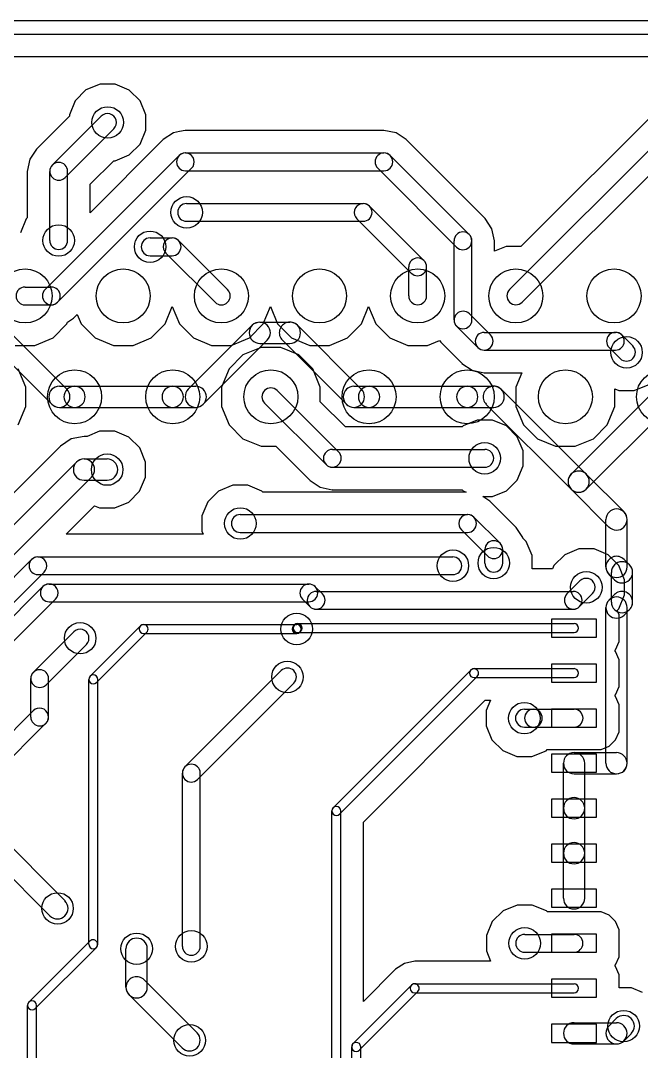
# Model space of a CAD drawing. Extents: x 34571 to 78815, y 19603 to 63847.
# Drawn here: x 51734 to 58627, y 52400 to 63847 of the extents above; entities that cross this region are included whole.
import ezdxf

# ---------------------------------------------------------------- set-up
doc = ezdxf.new("R2010")
doc.units = 0
doc.layers.add('BLACK', color=1, linetype='CONTINUOUS')

msp = doc.modelspace()

# ---------------------------------------------------------------- linework, layer by layer
at = {"layer": 'BLACK'}
for p, q in [((43700, 63847), (69684, 63847)), ((43700, 63697), (69684, 63697)), ((43834, 63447), (69550, 63447)), ((43834, 63447), (69550, 63447)), ((52460, 63077), (52340, 62957)), ((52460, 63077), (52340, 62957)), ((52616, 63141), (52460, 63077)), ((52616, 63141), (52460, 63077)), ((52785, 63141), (52616, 63141)), ((52785, 63141), (52616, 63141)), ((52941, 63076), (52785, 63141)), ((52941, 63076), (52785, 63141)), ((53061, 62956), (52941, 63076)), ((53061, 62956), (52941, 63076)), ((58969, 63019), (57288, 61338)), ((58969, 63019), (57288, 61338)), ((52340, 62957), (52275, 62801)), ((52340, 62957), (52275, 62801)), ((53125, 62800), (53061, 62956)), ((53125, 62800), (53061, 62956)), ((52275, 62785), (51910, 62420)), ((52275, 62785), (51910, 62420)), ((52087, 62244), (52629, 62786)), ((52275, 62801), (52275, 62785)), ((52275, 62801), (52275, 62785)), ((53125, 62631), (53125, 62800)), ((53125, 62631), (53125, 62800)), ((59145, 62842), (57163, 60860)), ((52227, 62104), (52769, 62646)), ((53060, 62475), (53125, 62631)), ((53060, 62475), (53125, 62631)), ((53563, 62627), (53497, 62614)), ((53563, 62627), (53497, 62614)), ((53564, 62627), (53563, 62627)), ((53564, 62627), (53563, 62627)), ((55769, 62627), (53564, 62627)), ((55769, 62627), (53564, 62627)), ((55903, 62600), (55769, 62627)), ((55903, 62600), (55769, 62627)), ((59285, 62702), (57303, 60720)), ((53315, 62523), (52506, 61714)), ((53315, 62523), (52506, 61714)), ((53317, 62525), (53315, 62523)), ((53317, 62525), (53315, 62523)), ((53430, 62600), (53317, 62525)), ((53430, 62600), (53317, 62525)), ((53497, 62614), (53430, 62600)), ((53497, 62614), (53430, 62600)), ((56016, 62525), (55903, 62600)), ((56016, 62525), (55903, 62600)), ((56893, 61648), (56016, 62525)), ((56893, 61648), (56016, 62525)), ((51910, 62420), (51835, 62307)), ((51910, 62420), (51835, 62307)), ((52940, 62355), (53060, 62475)), ((52940, 62355), (53060, 62475)), ((51835, 62307), (51808, 62173)), ((51835, 62307), (51808, 62173)), ((52005, 60860), (53493, 62348)), ((52506, 62029), (52768, 62291)), ((52506, 62029), (52768, 62291)), ((52768, 62291), (52784, 62291)), ((52768, 62291), (52784, 62291)), ((52784, 62291), (52940, 62355)), ((52784, 62291), (52940, 62355)), ((53564, 62377), (55768, 62377)), ((55839, 62348), (56715, 61472)), ((51808, 62173), (51808, 61657)), ((51808, 62173), (51808, 61657)), ((52058, 61405), (52058, 62173)), ((52145, 60720), (53633, 62208)), ((52256, 61405), (52256, 62173)), ((53564, 62179), (55768, 62179)), ((55699, 62208), (56575, 61332)), ((52506, 61714), (52506, 62029)), ((52506, 61714), (52506, 62029)), ((53577, 61816), (55537, 61816)), ((56212, 61183), (55608, 61787)), ((51797, 61646), (51732, 61490)), ((51797, 61646), (51732, 61490)), ((51808, 61657), (51797, 61646)), ((51808, 61657), (51797, 61646)), ((53577, 61618), (55537, 61618)), ((56072, 61043), (55468, 61647)), ((56968, 61535), (56893, 61648)), ((56968, 61535), (56893, 61648)), ((56968, 61534), (56968, 61535)), ((56968, 61534), (56968, 61535)), ((56995, 61401), (56968, 61534)), ((56995, 61401), (56968, 61534)), ((53172, 61434), (53416, 61434)), ((54033, 60859), (53487, 61405)), ((56547, 60523), (56547, 61401)), ((56745, 60523), (56745, 61401)), ((56995, 61285), (56995, 61401)), ((56995, 61285), (56995, 61401)), ((53893, 60719), (53347, 61265)), ((57124, 61338), (56995, 61285)), ((57124, 61338), (56995, 61285)), ((57288, 61338), (57124, 61338)), ((57288, 61338), (57124, 61338)), ((53172, 61236), (53416, 61236)), ((56044, 60790), (56044, 61112)), ((56242, 60790), (56242, 61112)), ((51783, 60888), (52075, 60888)), ((51783, 60690), (52075, 60690)), ((52322, 60542), (52363, 60584)), ((52322, 60542), (52363, 60584)), ((52363, 60584), (52408, 60478)), ((52363, 60584), (52408, 60478)), ((53338, 60478), (53418, 60671)), ((53338, 60478), (53418, 60671)), ((53418, 60671), (53498, 60478)), ((53418, 60671), (53498, 60478)), ((54428, 60478), (54508, 60671)), ((54428, 60478), (54508, 60671)), ((54508, 60671), (54588, 60478)), ((54508, 60671), (54588, 60478)), ((55518, 60478), (55598, 60671)), ((55518, 60478), (55598, 60671)), ((55598, 60671), (55678, 60478)), ((55598, 60671), (55678, 60478)), ((56717, 60591), (56951, 60357)), ((52247, 59753), (51537, 60463)), ((52094, 60324), (52248, 60478)), ((52094, 60324), (52248, 60478)), ((52248, 60478), (52256, 60499)), ((52248, 60478), (52256, 60499)), ((52256, 60499), (52322, 60542)), ((52256, 60499), (52322, 60542)), ((52408, 60478), (52562, 60324)), ((52408, 60478), (52562, 60324)), ((53184, 60324), (53338, 60478)), ((53184, 60324), (53338, 60478)), ((53498, 60478), (53652, 60324)), ((53498, 60478), (53652, 60324)), ((54306, 60463), (53596, 59753)), ((54274, 60324), (54428, 60478)), ((54274, 60324), (54428, 60478)), ((54390, 60498), (54724, 60498)), ((54588, 60478), (54742, 60324)), ((54588, 60478), (54742, 60324)), ((55517, 59753), (54807, 60463)), ((55364, 60324), (55518, 60478)), ((55364, 60324), (55518, 60478)), ((55678, 60478), (55832, 60324)), ((55678, 60478), (55832, 60324)), ((56577, 60451), (56811, 60217)), ((56882, 60385), (58338, 60385)), ((58409, 60356), (58531, 60234)), ((52081, 59587), (51371, 60297)), ((51674, 60240), (51892, 60240)), ((51674, 60240), (51892, 60240)), ((51892, 60240), (52094, 60324)), ((51892, 60240), (52094, 60324)), ((52562, 60324), (52764, 60240)), ((52562, 60324), (52764, 60240)), ((52764, 60240), (52982, 60240)), ((52764, 60240), (52982, 60240)), ((52982, 60240), (53184, 60324)), ((52982, 60240), (53184, 60324)), ((53652, 60324), (53854, 60240)), ((53652, 60324), (53854, 60240)), ((54472, 60297), (53762, 59587)), ((53854, 60240), (54072, 60240)), ((53854, 60240), (54072, 60240)), ((54072, 60240), (54274, 60324)), ((54072, 60240), (54274, 60324)), ((54404, 60218), (54202, 60134)), ((54404, 60218), (54202, 60134)), ((54390, 60262), (54724, 60262)), ((54622, 60218), (54404, 60218)), ((54622, 60218), (54404, 60218)), ((54824, 60134), (54622, 60218)), ((54824, 60134), (54622, 60218)), ((55351, 59587), (54641, 60297)), ((54742, 60324), (54944, 60240)), ((54742, 60324), (54944, 60240)), ((54944, 60240), (55162, 60240)), ((54944, 60240), (55162, 60240)), ((55162, 60240), (55364, 60324)), ((55162, 60240), (55364, 60324)), ((55832, 60324), (56034, 60240)), ((55832, 60324), (56034, 60240)), ((56034, 60240), (56252, 60240)), ((56034, 60240), (56252, 60240)), ((56252, 60240), (56385, 60296)), ((56252, 60240), (56385, 60296)), ((56385, 60296), (56399, 60275)), ((56385, 60296), (56399, 60275)), ((56399, 60275), (56633, 60042)), ((56399, 60275), (56633, 60042)), ((58269, 60216), (58391, 60094)), ((54202, 60134), (54048, 59980)), ((54202, 60134), (54048, 59980)), ((54978, 59980), (54824, 60134)), ((54978, 59980), (54824, 60134)), ((56882, 60187), (58338, 60187)), ((56633, 60042), (56635, 60039)), ((56633, 60042), (56635, 60039)), ((56635, 60039), (56748, 59964)), ((56635, 60039), (56748, 59964)), ((51792, 59778), (51708, 59980)), ((51792, 59778), (51708, 59980)), ((54048, 59980), (53964, 59778)), ((54048, 59980), (53964, 59778)), ((55062, 59778), (54978, 59980)), ((55062, 59778), (54978, 59980)), ((56748, 59964), (56749, 59964)), ((56748, 59964), (56749, 59964)), ((56749, 59964), (56815, 59951)), ((56749, 59964), (56815, 59951)), ((56815, 59951), (56881, 59937)), ((56815, 59951), (56881, 59937)), ((56881, 59937), (56881, 59938)), ((56881, 59938), (56882, 59937)), ((56881, 59937), (56881, 59938)), ((56881, 59938), (56882, 59937)), ((56882, 59937), (57300, 59937)), ((56882, 59937), (57300, 59937)), ((57300, 59937), (57234, 59778)), ((57300, 59937), (57234, 59778)), ((51792, 59560), (51792, 59778)), ((51792, 59560), (51792, 59778)), ((52165, 59787), (52333, 59787)), ((52333, 59787), (53423, 59787)), ((53423, 59787), (53679, 59787)), ((53964, 59778), (53964, 59560)), ((53964, 59778), (53964, 59560)), ((55062, 59614), (55062, 59778)), ((55062, 59614), (55062, 59778)), ((55435, 59787), (55603, 59787)), ((55603, 59787), (56693, 59787)), ((56693, 59787), (56987, 59787)), ((57234, 59778), (57234, 59560)), ((57234, 59778), (57234, 59560)), ((58332, 59560), (58332, 59757)), ((58332, 59757), (58377, 59738)), ((58332, 59560), (58332, 59757)), ((58332, 59757), (58377, 59738)), ((58546, 59738), (58702, 59802)), ((58546, 59738), (58702, 59802)), ((54583, 59739), (55265, 59057)), ((58013, 58811), (57072, 59752)), ((57848, 58811), (58789, 59752)), ((58377, 59738), (58546, 59738)), ((58377, 59738), (58546, 59738)), ((51708, 59358), (51792, 59560)), ((51708, 59358), (51792, 59560)), ((52165, 59551), (52333, 59551)), ((52333, 59551), (53423, 59551)), ((53423, 59551), (53679, 59551)), ((53964, 59560), (54048, 59358)), ((53964, 59560), (54048, 59358)), ((54443, 59599), (55125, 58917)), ((55340, 59335), (55062, 59614)), ((55340, 59335), (55062, 59614)), ((55435, 59551), (55603, 59551)), ((55603, 59551), (56693, 59551)), ((56693, 59551), (56987, 59551)), ((57846, 58644), (56905, 59585)), ((57234, 59560), (57318, 59358)), ((57234, 59560), (57318, 59358)), ((58015, 58644), (58956, 59585)), ((58248, 59358), (58332, 59560)), ((58248, 59358), (58332, 59560)), ((54048, 59358), (54202, 59204)), ((54048, 59358), (54202, 59204)), ((56636, 59335), (55340, 59335)), ((56636, 59335), (55340, 59335)), ((56648, 59347), (56636, 59335)), ((56648, 59347), (56636, 59335)), ((56804, 59411), (56648, 59347)), ((56804, 59411), (56648, 59347)), ((56973, 59411), (56804, 59411)), ((56973, 59411), (56804, 59411)), ((57129, 59346), (56973, 59411)), ((57129, 59346), (56973, 59411)), ((57249, 59226), (57129, 59346)), ((57249, 59226), (57129, 59346)), ((57318, 59358), (57472, 59204)), ((57318, 59358), (57472, 59204)), ((58094, 59204), (58248, 59358)), ((58094, 59204), (58248, 59358)), ((52297, 59201), (52177, 59121)), ((52297, 59201), (52177, 59121)), ((52438, 59229), (52297, 59201)), ((52438, 59229), (52297, 59201)), ((52472, 59229), (52438, 59229)), ((52472, 59229), (52438, 59229)), ((52611, 59286), (52472, 59229)), ((52611, 59286), (52472, 59229)), ((52780, 59286), (52611, 59286)), ((52780, 59286), (52611, 59286)), ((52936, 59221), (52780, 59286)), ((52936, 59221), (52780, 59286)), ((53056, 59101), (52936, 59221)), ((53056, 59101), (52936, 59221)), ((54202, 59204), (54404, 59120)), ((54202, 59204), (54404, 59120)), ((57313, 59070), (57249, 59226)), ((57313, 59070), (57249, 59226)), ((57472, 59204), (57674, 59120)), ((57472, 59204), (57674, 59120)), ((57892, 59120), (58094, 59204)), ((57892, 59120), (58094, 59204)), ((52177, 59121), (50887, 57831)), ((52177, 59121), (50887, 57831)), ((53120, 58945), (53056, 59101)), ((53120, 58945), (53056, 59101)), ((54404, 59120), (54568, 59120)), ((54404, 59120), (54568, 59120)), ((54568, 59120), (54947, 58742)), ((54568, 59120), (54947, 58742)), ((55196, 59085), (56888, 59085)), ((57313, 58901), (57313, 59070)), ((57313, 58901), (57313, 59070)), ((57674, 59120), (57892, 59120)), ((57674, 59120), (57892, 59120)), ((52438, 58979), (52694, 58979)), ((52354, 58944), (50833, 57423)), ((53120, 58776), (53120, 58945)), ((53120, 58776), (53120, 58945)), ((55196, 58887), (56888, 58887)), ((57248, 58745), (57313, 58901)), ((57248, 58745), (57313, 58901)), ((52521, 58777), (51000, 57256)), ((52438, 58743), (52694, 58743)), ((53055, 58620), (53120, 58776)), ((53055, 58620), (53120, 58776)), ((54947, 58742), (54949, 58739)), ((54947, 58742), (54949, 58739)), ((54949, 58739), (55062, 58664)), ((54949, 58739), (55062, 58664)), ((57128, 58625), (57248, 58745)), ((57128, 58625), (57248, 58745)), ((58434, 58390), (58015, 58811)), ((52935, 58500), (53055, 58620)), ((52935, 58500), (53055, 58620)), ((53933, 58623), (53813, 58503)), ((53933, 58623), (53813, 58503)), ((54089, 58687), (53933, 58623)), ((54089, 58687), (53933, 58623)), ((54258, 58687), (54089, 58687)), ((54258, 58687), (54089, 58687)), ((54414, 58622), (54258, 58687)), ((54414, 58622), (54258, 58687)), ((54425, 58611), (54414, 58622)), ((54425, 58611), (54414, 58622)), ((55062, 58664), (55195, 58637)), ((55062, 58664), (55195, 58637)), ((55195, 58637), (55195, 58638)), ((55195, 58638), (55196, 58637)), ((55195, 58637), (55195, 58638)), ((55195, 58638), (55196, 58637)), ((55196, 58637), (56636, 58637)), ((55196, 58637), (56636, 58637)), ((56636, 58637), (56647, 58626)), ((56636, 58637), (56647, 58626)), ((56647, 58626), (56683, 58611)), ((56647, 58626), (56683, 58611)), ((56972, 58561), (57128, 58625)), ((56972, 58561), (57128, 58625)), ((58267, 58223), (57848, 58644)), ((52779, 58436), (52935, 58500)), ((52779, 58436), (52935, 58500)), ((53813, 58503), (53748, 58347)), ((53813, 58503), (53748, 58347)), ((56683, 58611), (54425, 58611)), ((56683, 58611), (54425, 58611)), ((56945, 58509), (56866, 58561)), ((56866, 58561), (56972, 58561)), ((56945, 58509), (56866, 58561)), ((56866, 58561), (56972, 58561)), ((57235, 58219), (56945, 58509)), ((57235, 58219), (56945, 58509)), ((52239, 58142), (52556, 58459)), ((52239, 58142), (52556, 58459)), ((52556, 58459), (52610, 58436)), ((52556, 58459), (52610, 58436)), ((52610, 58436), (52779, 58436)), ((52610, 58436), (52779, 58436)), ((53748, 58347), (53748, 58178)), ((53748, 58347), (53748, 58178)), ((54173, 58361), (56697, 58361)), ((57058, 58042), (56768, 58332)), ((58233, 57780), (58233, 58306)), ((58469, 57780), (58469, 58306)), ((53748, 58178), (53762, 58142)), ((53748, 58178), (53762, 58142)), ((54173, 58163), (56697, 58163)), ((56918, 57902), (56628, 58192)), ((57310, 58106), (57235, 58219)), ((57310, 58106), (57235, 58219)), ((53762, 58142), (52239, 58142)), ((53762, 58142), (52239, 58142)), ((57310, 58105), (57310, 58106)), ((57310, 58105), (57310, 58106)), ((57311, 58100), (57310, 58105)), ((57311, 58100), (57310, 58105)), ((57349, 58062), (57311, 58100)), ((57349, 58062), (57311, 58100)), ((57413, 57906), (57349, 58062)), ((57413, 57906), (57349, 58062)), ((56889, 57822), (56889, 57972)), ((57087, 57822), (57087, 57972)), ((57932, 57979), (57776, 57915)), ((57932, 57979), (57776, 57915)), ((58101, 57979), (57932, 57979)), ((58101, 57979), (57932, 57979)), ((58257, 57914), (58101, 57979)), ((58257, 57914), (58101, 57979)), ((50892, 56899), (51856, 57863)), ((51927, 57892), (56533, 57892)), ((57413, 57758), (57413, 57906)), ((57413, 57758), (57413, 57906)), ((57776, 57915), (57656, 57795)), ((57776, 57915), (57656, 57795)), ((58377, 57794), (58257, 57914)), ((58377, 57794), (58257, 57914)), ((58495, 57803), (58434, 57864)), ((51032, 56759), (51996, 57723)), ((57640, 57758), (57413, 57758)), ((57640, 57758), (57413, 57758)), ((57656, 57795), (57640, 57758)), ((57656, 57795), (57640, 57758)), ((58328, 57636), (58267, 57697)), ((58294, 57389), (58294, 57719)), ((58441, 57638), (58377, 57794)), ((58441, 57638), (58377, 57794)), ((58530, 57389), (58530, 57719)), ((51927, 57694), (56533, 57694)), ((52052, 57590), (54934, 57590)), ((57801, 57480), (57945, 57624)), ((58441, 57469), (58441, 57638)), ((58441, 57469), (58441, 57638)), ((51468, 57047), (51982, 57561)), ((55005, 57560), (55085, 57480)), ((55016, 57508), (57870, 57508)), ((57941, 57340), (58085, 57484)), ((58267, 57412), (58328, 57473)), ((58376, 57313), (58441, 57469)), ((58376, 57313), (58441, 57469)), ((51608, 56907), (52122, 57421)), ((52052, 57392), (54934, 57392)), ((54865, 57420), (54945, 57340)), ((55016, 57310), (57870, 57310)), ((58233, 55600), (58233, 57328)), ((58359, 57297), (58376, 57313)), ((58359, 57297), (58376, 57313)), ((58379, 57249), (58359, 57297)), ((58379, 57249), (58359, 57297)), ((58379, 57049), (58379, 57249)), ((58379, 57049), (58379, 57249)), ((58434, 57245), (58495, 57306)), ((58469, 55600), (58469, 57328)), ((52505, 56566), (53064, 57125)), ((53100, 57140), (54800, 57140)), ((54775, 57135), (54765, 57125)), ((54810, 57150), (57880, 57150)), ((58130, 57200), (57630, 57200)), ((57630, 57200), (57630, 57000)), ((58130, 57000), (58130, 57200)), ((51876, 56610), (52324, 57058)), ((52576, 56495), (53135, 57054)), ((53100, 57040), (54800, 57040)), ((54810, 57050), (57880, 57050)), ((54845, 57065), (54835, 57055)), ((58379, 56950), (58379, 57049)), ((58379, 56950), (58379, 57049)), ((52016, 56470), (52464, 56918)), ((57630, 57000), (58130, 57000)), ((58341, 56859), (58379, 56950)), ((58341, 56859), (58379, 56950)), ((58332, 56850), (58341, 56859)), ((58332, 56850), (58341, 56859)), ((58341, 56841), (58332, 56850)), ((58341, 56841), (58332, 56850)), ((58379, 56749), (58341, 56841)), ((58379, 56749), (58341, 56841)), ((58130, 56700), (57630, 56700)), ((57630, 56700), (57630, 56500)), ((58130, 56500), (58130, 56700)), ((58379, 56549), (58379, 56749)), ((58379, 56549), (58379, 56749)), ((54627, 56628), (53559, 55560)), ((55205, 55106), (56734, 56635)), ((55276, 55035), (56805, 56564)), ((56770, 56650), (57880, 56650)), ((51847, 56113), (51847, 56539)), ((52045, 56113), (52045, 56539)), ((52490, 53590), (52490, 56530)), ((52590, 53590), (52590, 56530)), ((54767, 56488), (53699, 55420)), ((56770, 56550), (57880, 56550)), ((57630, 56500), (58130, 56500)), ((58341, 56359), (58379, 56450)), ((58341, 56359), (58379, 56450)), ((58379, 56450), (58379, 56549)), ((58379, 56450), (58379, 56549)), ((58332, 56350), (58341, 56359)), ((58332, 56350), (58341, 56359)), ((58341, 56341), (58332, 56350)), ((58341, 56341), (58332, 56350)), ((58379, 56249), (58341, 56341)), ((58379, 56249), (58341, 56341)), ((55540, 54946), (56894, 56300)), ((55540, 54946), (56894, 56300)), ((56894, 56300), (56950, 56300)), ((56894, 56300), (56950, 56300)), ((56950, 56300), (56903, 56185)), ((56950, 56300), (56903, 56185)), ((58379, 56049), (58379, 56249)), ((58379, 56049), (58379, 56249)), ((51129, 55437), (51875, 56183)), ((56903, 56185), (56903, 56016)), ((56903, 56185), (56903, 56016)), ((57328, 56199), (57428, 56199)), ((57428, 56199), (57880, 56199)), ((58130, 56200), (57630, 56200)), ((57630, 56200), (57630, 56000)), ((58130, 56000), (58130, 56200)), ((51269, 55297), (52015, 56043)), ((56903, 56016), (56967, 55860)), ((56903, 56016), (56967, 55860)), ((57328, 56001), (57428, 56001)), ((57428, 56001), (57880, 56001)), ((57630, 56000), (58130, 56000)), ((58379, 55950), (58379, 56049)), ((58379, 55950), (58379, 56049)), ((58341, 55859), (58379, 55950)), ((58341, 55859), (58379, 55950)), ((56967, 55860), (57087, 55740)), ((56967, 55860), (57087, 55740)), ((57568, 55739), (57580, 55751)), ((57568, 55739), (57580, 55751)), ((57580, 55751), (57679, 55751)), ((57580, 55751), (57679, 55751)), ((57679, 55751), (57880, 55751)), ((57679, 55751), (57880, 55751)), ((57880, 55751), (58179, 55751)), ((57880, 55751), (58179, 55751)), ((58179, 55751), (58271, 55789)), ((58179, 55751), (58271, 55789)), ((58271, 55789), (58341, 55859)), ((58271, 55789), (58341, 55859)), ((57087, 55740), (57243, 55675)), ((57087, 55740), (57243, 55675)), ((57243, 55675), (57412, 55675)), ((57243, 55675), (57412, 55675)), ((57412, 55675), (57568, 55739)), ((57412, 55675), (57568, 55739)), ((58130, 55700), (57630, 55700)), ((57630, 55700), (57630, 55500)), ((57880, 55718), (58350, 55718)), ((58130, 55500), (58130, 55700)), ((57762, 55100), (57762, 55600)), ((57998, 55100), (57998, 55600)), ((53530, 53566), (53530, 55490)), ((53728, 53566), (53728, 55490)), ((57630, 55500), (58130, 55500)), ((57880, 55482), (58350, 55482)), ((58130, 55200), (57630, 55200)), ((57630, 55200), (57630, 55000)), ((58130, 55000), (58130, 55200)), ((55190, 52270), (55190, 55070)), ((55290, 52270), (55290, 55070)), ((57762, 54600), (57762, 55100)), ((57998, 54600), (57998, 55100)), ((57630, 55000), (58130, 55000)), ((55540, 52954), (55540, 54946)), ((55540, 52954), (55540, 54946)), ((52227, 54071), (51476, 54822)), ((52060, 53904), (51309, 54655)), ((58130, 54700), (57630, 54700)), ((57630, 54700), (57630, 54500)), ((58130, 54500), (58130, 54700)), ((57630, 54500), (58130, 54500)), ((57762, 54100), (57762, 54600)), ((57998, 54100), (57998, 54600)), ((58130, 54200), (57630, 54200)), ((57630, 54200), (57630, 54000)), ((58130, 54000), (58130, 54200)), ((57091, 53961), (56971, 53841)), ((57091, 53961), (56971, 53841)), ((57247, 54025), (57091, 53961)), ((57247, 54025), (57091, 53961)), ((57416, 54025), (57247, 54025)), ((57416, 54025), (57247, 54025)), ((57572, 53960), (57416, 54025)), ((57572, 53960), (57416, 54025)), ((57583, 53949), (57572, 53960)), ((57583, 53949), (57572, 53960)), ((57880, 53949), (57583, 53949)), ((57880, 53949), (57583, 53949)), ((57630, 54000), (58130, 54000)), ((58081, 53949), (57880, 53949)), ((58081, 53949), (57880, 53949)), ((58180, 53949), (58081, 53949)), ((58180, 53949), (58081, 53949)), ((58271, 53911), (58180, 53949)), ((58271, 53911), (58180, 53949)), ((56971, 53841), (56906, 53685)), ((56971, 53841), (56906, 53685)), ((58341, 53841), (58271, 53911)), ((58341, 53841), (58271, 53911)), ((58379, 53749), (58341, 53841)), ((58379, 53749), (58341, 53841)), ((57331, 53699), (57879, 53699)), ((58130, 53700), (57630, 53700)), ((57630, 53700), (57630, 53500)), ((58130, 53500), (58130, 53700)), ((58379, 53549), (58379, 53749)), ((58379, 53549), (58379, 53749)), ((51825, 52946), (52504, 53625)), ((56906, 53685), (56906, 53516)), ((56906, 53685), (56906, 53516)), ((51896, 52875), (52575, 53554)), ((52904, 53111), (52904, 53539)), ((53140, 53111), (53140, 53539)), ((56906, 53516), (56953, 53400)), ((56906, 53516), (56953, 53400)), ((57331, 53501), (57879, 53501)), ((57630, 53500), (58130, 53500)), ((58379, 53450), (58379, 53549)), ((58379, 53450), (58379, 53549)), ((55995, 53377), (55898, 53312)), ((55995, 53377), (55898, 53312)), ((56110, 53400), (55995, 53377)), ((56110, 53400), (55995, 53377)), ((56953, 53400), (56110, 53400)), ((56953, 53400), (56110, 53400)), ((58332, 53350), (58341, 53359)), ((58332, 53350), (58341, 53359)), ((58341, 53341), (58332, 53350)), ((58341, 53341), (58332, 53350)), ((58341, 53359), (58379, 53450)), ((58341, 53359), (58379, 53450)), ((55898, 53312), (55540, 52954)), ((55898, 53312), (55540, 52954)), ((58379, 53249), (58341, 53341)), ((58379, 53249), (58341, 53341)), ((58379, 53105), (58379, 53249)), ((58379, 53105), (58379, 53249)), ((53694, 52606), (53105, 53195)), ((55425, 52486), (56074, 53135)), ((56110, 53150), (57880, 53150)), ((58130, 53200), (57630, 53200)), ((57630, 53200), (57630, 53000)), ((58130, 53000), (58130, 53200)), ((53527, 52439), (52938, 53028)), ((55496, 52415), (56145, 53064)), ((56110, 53050), (57880, 53050)), ((58516, 53105), (58379, 53105)), ((58516, 53105), (58379, 53105)), ((58640, 53054), (58516, 53105)), ((58640, 53054), (58516, 53105)), ((51810, 52090), (51810, 52910)), ((51910, 52090), (51910, 52910)), ((57630, 53000), (58130, 53000)), ((58130, 52700), (57630, 52700)), ((57630, 52700), (57630, 52500)), ((57880, 52718), (58350, 52718)), ((58130, 52500), (58130, 52700)), ((58347, 52763), (58268, 52684)), ((58514, 52596), (58435, 52517)), ((55410, 52150), (55410, 52450)), ((55510, 52150), (55510, 52450)), ((57630, 52500), (58130, 52500)), ((57880, 52482), (58350, 52482))]:
    msp.add_line(p, q, dxfattribs=at)
for centre, radius in [((52700, 62716), 175), ((53577, 61717), 175), ((52157, 61405), 175), ((53172, 61335), 175), ((51783, 60789), 300), ((52873, 60789), 300), ((53963, 60789), 300), ((55053, 60789), 300), ((56143, 60789), 300), ((57233, 60789), 300), ((58323, 60789), 300), ((58462, 60163), 175), ((52333, 59669), 300), ((53423, 59669), 300), ((54513, 59669), 300), ((55603, 59669), 300), ((56693, 59669), 300), ((57783, 59669), 300), ((58873, 59669), 300), ((56888, 58986), 175), ((52695, 58861), 175), ((54173, 58262), 175), ((56534, 57793), 175), ((56988, 57822), 175), ((58016, 57554), 175), ((54800, 57090), 175), ((52395, 56988), 175), ((54697, 56558), 175), ((57328, 56100), 175), ((52144, 53987), 175), ((53022, 53539), 175), ((53629, 53566), 175), ((57331, 53600), 175), ((58431, 52680), 175), ((53611, 52522), 175)]:
    msp.add_circle(centre, radius, dxfattribs=at)
for centre, radius, start, end in [((52699, 62716), 99, 315, 495), ((53564, 62278), 99, 90, 270), ((53563, 62278), 99, 315, 495), ((55769, 62278), 99, 45, 225), ((55768, 62278), 99, 270, 450), ((52157, 62173), 99, 360, 540), ((52157, 62174), 99, 135, 315), ((53577, 61717), 99, 90, 270), ((55538, 61717), 99, 405, 585), ((55537, 61717), 99, 270, 450), ((56646, 61401), 99, 360, 540), ((52157, 61405), 99, 180, 360), ((53172, 61335), 99, 90, 270), ((53417, 61335), 99, 405, 585), ((53416, 61335), 99, 270, 450), ((56645, 61402), 99, 225, 405), ((56143, 61112), 99, 360, 540), ((56142, 61113), 99, 225, 405), ((51783, 60789), 99, 90, 270), ((52075, 60790), 99, 135, 315), ((52075, 60789), 99, 270, 450), ((53963, 60789), 99, 225, 405), ((56143, 60790), 99, 180, 360), ((57233, 60790), 99, 135, 315), ((56647, 60521), 99, 45, 225), ((54390, 60380), 118, 90, 270), ((54389, 60380), 118, -45, 135), ((54724, 60380), 118, 405, 585), ((54724, 60380), 118, 270, 450), ((56646, 60523), 99, 180, 360), ((56882, 60286), 99, 90, 270), ((56881, 60287), 99, 225, 405), ((58339, 60286), 99, 45, 225), ((58338, 60286), 99, 270, 450), ((58461, 60164), 99, 225, 405), ((52165, 59669), 118, 90, 270), ((52333, 59669), 118, 90, 270), ((52333, 59669), 118, 270, 450), ((53423, 59669), 118, 90, 270), ((53423, 59669), 118, 270, 450), ((53679, 59669), 118, 270, 450), ((54513, 59669), 99, 45, 225), ((55435, 59669), 118, 90, 270), ((55603, 59669), 118, 90, 270), ((55603, 59669), 118, 270, 450), ((56693, 59669), 118, 90, 270), ((56693, 59669), 118, 270, 450), ((56988, 59669), 118, 405, 585), ((56987, 59669), 118, 270, 450), ((52164, 59670), 118, 225, 405), ((53679, 59670), 118, 135, 315), ((55434, 59670), 118, 225, 405), ((55196, 58986), 99, 90, 270), ((56888, 58986), 99, 270, 450), ((52438, 58861), 118, 90, 270), ((52438, 58861), 118, -45, 135), ((52694, 58861), 118, 270, 450), ((55195, 58987), 99, 225, 405), ((57931, 58727), 118, 404, 584), ((57931, 58727), 118, 135, 315), ((57930, 58727), 118, 225, 405), ((58351, 58306), 118, 360, 540), ((58351, 58307), 118, 224, 404), ((54173, 58262), 99, 90, 270), ((56698, 58262), 99, 405, 585), ((56697, 58262), 99, 270, 450), ((56988, 57972), 99, 360, 540), ((56988, 57972), 99, 225, 405), ((51927, 57793), 99, 90, 270), ((51926, 57793), 99, 315, 495), ((56533, 57793), 99, 270, 450), ((56988, 57822), 99, 180, 360), ((58351, 57780), 118, 405, 585), ((58412, 57719), 118, 360, 540), ((58351, 57780), 118, 180, 360), ((58411, 57720), 118, 225, 405), ((52052, 57491), 99, 90, 270), ((52052, 57491), 99, 315, 495), ((54935, 57490), 99, 45, 225), ((54934, 57491), 99, 270, 450), ((58015, 57554), 99, 315, 495), ((55016, 57409), 99, 90, 270), ((55015, 57410), 99, 225, 405), ((57871, 57410), 99, 135, 315), ((57870, 57409), 99, 270, 450), ((58411, 57389), 118, 315, 495), ((58351, 57328), 118, 360, 540), ((58351, 57329), 118, 135, 315), ((58412, 57389), 118, 180, 360), ((53100, 57090), 50, 90, 270), ((53099, 57089), 50, 315, 495), ((54800, 57090), 50, 135, 315), ((54810, 57100), 50, 90, 270), ((54810, 57100), 50, -45, 135), ((54800, 57090), 50, 270, 450), ((57880, 57100), 50, 270, 450), ((52394, 56988), 99, 315, 495), ((51946, 56539), 99, 360, 540), ((51946, 56540), 99, 135, 315), ((52540, 56530), 50, 360, 540), ((52541, 56531), 50, 135, 315), ((54697, 56558), 99, -45, 135), ((56770, 56600), 50, 90, 270), ((56769, 56599), 50, 315, 495), ((57880, 56600), 50, 270, 450), ((51945, 56113), 99, 315, 495), ((51946, 56113), 99, 180, 360), ((57328, 56100), 99, 90, 270), ((57428, 56100), 99, 90, 270), ((57428, 56100), 99, 270, 450), ((57880, 56100), 99, 270, 450), ((57880, 55600), 118, 360, 540), ((57880, 55600), 118, 90, 270), ((58350, 55600), 118, 270, 450), ((53629, 55490), 99, 360, 540), ((53629, 55490), 99, 135, 315), ((58351, 55600), 118, 180, 360), ((57880, 55100), 118, 360, 540), ((55240, 55070), 50, 360, 540), ((55241, 55071), 50, 135, 315), ((57880, 55100), 118, 180, 360), ((57880, 54600), 118, 360, 540), ((57880, 54600), 118, 180, 360), ((52143, 53988), 118, 225, 405), ((57880, 54100), 118, 180, 360), ((57331, 53600), 99, 90, 270), ((57879, 53600), 99, 270, 450), ((52540, 53590), 50, 180, 360), ((52539, 53589), 50, 315, 495), ((53022, 53539), 118, 360, 540), ((53629, 53566), 99, 180, 360), ((53022, 53111), 118, 405, 585), ((56110, 53100), 50, 90, 270), ((56110, 53100), 50, 315, 495), ((57880, 53100), 50, 270, 450), ((53022, 53111), 118, 180, 360), ((51860, 52910), 50, 360, 540), ((51861, 52911), 50, 135, 315), ((58431, 52680), 118, -45, 135), ((57880, 52600), 118, 90, 270), ((58351, 52600), 118, 135, 315), ((58350, 52600), 118, 270, 450), ((53610, 52523), 118, 225, 405), ((55460, 52450), 50, 360, 540), ((55460, 52450), 50, 135, 315)]:
    msp.add_arc(centre, radius, start, end, dxfattribs=at)

doc.saveas('drawing.dxf')
